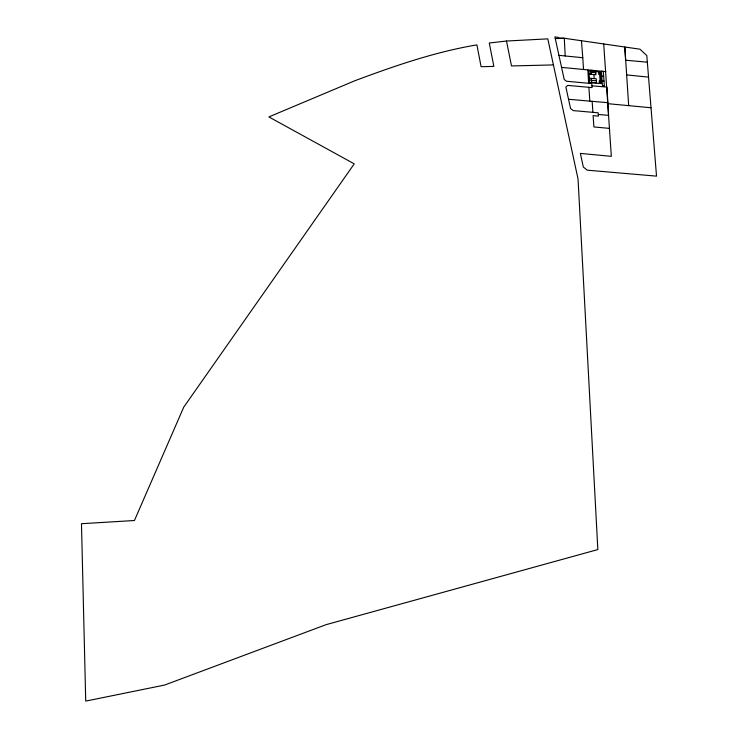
<?xml version="1.0" encoding="UTF-8"?>
<svg xmlns="http://www.w3.org/2000/svg" width="738" height="738" viewBox="0 0 738 738"><rect width="100%" height="100%" fill="white"/><g stroke="black" fill="none" stroke-linecap="round" stroke-linejoin="round"><path stroke-width="1.11" d="M506.489 41.033L489.285 43.007L493.851 66.392L481.093 66.706L476.914 44.88C434.959 51.9 394.553 65.922 354.803 80.756L268.881 116.918L354.24 163.854L183.707 407.201L134.445 520.511L81.475 523.712L85.728 701.1L164.639 685.048L326.122 624.652L597.845 549.561L578.048 179.057L547.799 38.865L506.489 41.033L511.508 65.95L553.417 64.916M565.207 55.968L564.302 38.256L558.694 38.09L558.565 37.435L554.911 36.9L555.28 38.588L564.302 38.256L639.911 49.188L646.802 55.544L656.525 176.142L587.245 170.174L583.324 167.037L580.354 153.403L611.332 156.336L603.712 43.948M591.941 85.839L606.987 87.084L608.555 115.349L598.297 114.473L598.195 112.813L573.223 110.599L570.539 108.468L565.871 87.066L567.67 85.396L592.06 87.601L591.802 83.56L566.48 81.245L564.201 79.455L555.28 38.588M601.738 76.06L603.647 76.226M589.404 78.182L596.23 78.772L596.516 82.813L591.719 82.398M602.097 80.894L604.007 81.06M589.524 79.972L591.544 80.147M600.095 80.885L599.219 80.811L599.404 83.403M591.581 80.377L596.378 80.793M568.528 99.279L607.706 102.683M591.009 72.315L595.797 72.739M589.081 73.523L591.092 73.699M599.625 74.446L598.739 74.363L598.555 71.789M589.118 74.151L595.935 74.75L595.649 70.728L590.87 70.313L591.147 74.326M647.337 62.186L625.593 60.221L624.828 47.001L628.675 105.635M561.563 67.379L605.815 71.632M609.44 128.384L593.905 126.945L593.103 115.654L598.407 116.124L598.297 114.473M607.771 103.661L651.008 107.757M558.943 55.35L582.78 57.721L583.537 69.575M626.433 74.879L648.536 77.13M581.443 40.728L582.78 57.721M599.431 71.863L600.289 83.486M593.905 74.566L594.201 78.597M591.433 78.357L591.728 82.739M592.153 101.327L592.918 112.351M588.896 87.324L589.828 101.124M587.891 70.018L588.592 83.265M601.415 83.578L589.708 82.564L588.896 70.94L600.557 71.964L601.415 83.578M604.376 85.912L602.457 85.746L601.378 71.235L603.287 71.411L604.376 85.912"/></g></svg>
